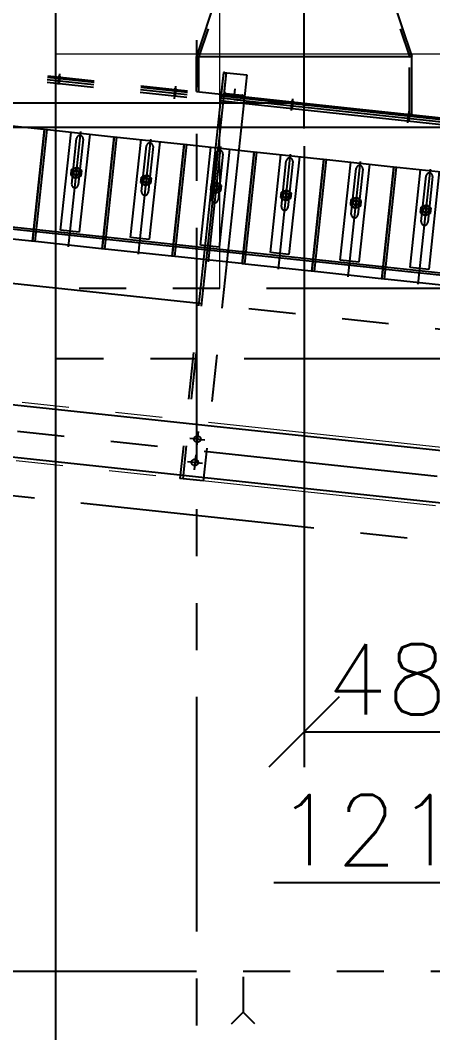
# Model space of a CAD drawing. Header units: inches. Extents: x 0 to 157513, y -28488 to 35640.
# Drawn here: x 18959 to 19839, y 15878 to 18036 of the extents above; entities that cross this region are included whole.
import ezdxf

# ---------------------------------------------------------------- set-up
doc = ezdxf.new("R2010")
doc.units = ezdxf.units.IN
doc.header["$LTSCALE"] = 400
doc.header["$MEASUREMENT"] = 0
for name, pattern in [('CENTER', [2, 1.25, -0.25, 0.25, -0.25]), ('CONTINOUS', [0]), ('DASHED2', [0.375, 0.25, -0.125]), ('HIDDEN', [9.525, 6.35, -3.175]), ('HIDDEN2', [4.7625, 3.175, -1.5875]), ('PHANTOM', [2.5, 1.25, -0.25, 0.25, -0.25, 0.25, -0.25])]:
    doc.linetypes.add(name, pattern=pattern)
for name, color, linetype in [('BF', 8, 'PHANTOM'), ('cen', 1, 'CENTER'), ('hid', 3, 'HIDDEN2')]:
    doc.layers.add(name, color=color, linetype=linetype)
doc.styles.add('ROMANS', font='romans')
doc.dimstyles.new('SAM2 60 SC', dxfattribs={"dimscale": 60, "dimtxt": 2.5, "dimasz": 2.5, "dimexe": 1.25, "dimexo": 0.625, "dimtad": 1, "dimtoh": 1, "dimdec": 0, "dimdsep": 46, "dimtxsty": 'ROMANS', "dimblk": 'OBLIQUE', "dimcen": 2.5, "dimclrd": 1, "dimclre": 1, "dimclrt": 256, "dimadec": 0, "dimazin": 2, "dimtfac": 1, "dimtdec": 0, "dimtofl": 0, "dimtmove": 0, "dimatfit": 3, "dimfxl": 1, "dimtolj": 1, "dimtzin": 0, "dimarcsym": 1})

# ---------------------------------------------------------------- blocks, each defined once
blk = doc.blocks.new('611bf4strgesv')
at = {"layer": 'BF', "linetype": 'CONTINOUS'}
h = blk.add_hatch(color=256, dxfattribs=at)
h.dxf.hatch_style = 1
h.paths.add_polyline_path([(-12807.6, 26824.8), (-12807, 26830.8), (-12803.7, 26830.4), (-12804.4, 26824.5)])
h = blk.add_hatch(color=256, dxfattribs=at)
h.dxf.hatch_style = 1
h.paths.add_polyline_path([(-12806.9, 26831), (-12806.4, 26836), (-12803.2, 26835.6), (-12803.7, 26830.6)])
h = blk.add_hatch(color=256, dxfattribs=at)
h.dxf.hatch_style = 1
h.paths.add_polyline_path([(-12806.4, 26836), (-12805.8, 26841.9), (-12802.5, 26841.6), (-12803.2, 26835.6)])
h = blk.add_hatch(color=256, dxfattribs=at)
h.dxf.hatch_style = 1
h.paths.add_polyline_path([(-12804.4, 26824.5), (-12803.7, 26830.4), (-12800.3, 26830.1), (-12801, 26824.1)])
h = blk.add_hatch(color=256, dxfattribs=at)
h.dxf.hatch_style = 1
h.paths.add_polyline_path([(-12803.7, 26830.6), (-12803.2, 26835.6), (-12799.8, 26835.2), (-12800.3, 26830.3)])
h = blk.add_hatch(color=256, dxfattribs=at)
h.dxf.hatch_style = 1
h.paths.add_polyline_path([(-12803.2, 26835.6), (-12802.5, 26841.6), (-12799.2, 26841.2), (-12799.8, 26835.2)])
h = blk.add_hatch(color=256, dxfattribs=at)
h.dxf.hatch_style = 1
h.paths.add_polyline_path([(-12560, 26798.3), (-12559.4, 26804.3), (-12556.1, 26803.9), (-12556.8, 26797.9)])
h = blk.add_hatch(color=256, dxfattribs=at)
h.dxf.hatch_style = 1
h.paths.add_polyline_path([(-12559.4, 26804.4), (-12558.8, 26809.4), (-12555.6, 26809.1), (-12556.1, 26804.1)])
h = blk.add_hatch(color=256, dxfattribs=at)
h.dxf.hatch_style = 1
h.paths.add_polyline_path([(-12558.8, 26809.4), (-12558.2, 26815.4), (-12554.9, 26815), (-12555.6, 26809.1)])
h = blk.add_hatch(color=256, dxfattribs=at)
h.dxf.hatch_style = 1
h.paths.add_polyline_path([(-12556.8, 26797.9), (-12556.1, 26803.9), (-12552.8, 26803.5), (-12553.4, 26797.6)])
h = blk.add_hatch(color=256, dxfattribs=at)
h.dxf.hatch_style = 1
h.paths.add_polyline_path([(-12556.1, 26804.1), (-12555.6, 26809.1), (-12552.2, 26808.7), (-12552.7, 26803.7)])
h = blk.add_hatch(color=256, dxfattribs=at)
h.dxf.hatch_style = 1
h.paths.add_polyline_path([(-12555.6, 26809.1), (-12554.9, 26815), (-12551.6, 26814.7), (-12552.2, 26808.7)])
h = blk.add_hatch(color=256, dxfattribs=at)
h.dxf.hatch_style = 1
h.paths.add_polyline_path([(-12309.8, 26777.7), (-12309.3, 26782.7), (-12306, 26782.3), (-12306.5, 26777.3)])
h = blk.add_hatch(color=256, dxfattribs=at)
h.dxf.hatch_style = 1
h.paths.add_polyline_path([(-12309.3, 26782.7), (-12308.6, 26788.6), (-12305.4, 26788.3), (-12306, 26782.3)])
h = blk.add_hatch(color=256, dxfattribs=at)
h.dxf.hatch_style = 1
h.paths.add_polyline_path([(-12306.5, 26777.3), (-12306, 26782.3), (-12302.6, 26782), (-12303.2, 26777)])
h = blk.add_hatch(color=256, dxfattribs=at)
h.dxf.hatch_style = 1
h.paths.add_polyline_path([(-12306, 26782.3), (-12305.4, 26788.3), (-12302, 26787.9), (-12302.6, 26782)])
h = blk.add_hatch(color=256, dxfattribs=at)
h.dxf.hatch_style = 1
h.paths.add_polyline_path([(-12310.4, 26771.5), (-12309.8, 26777.5), (-12306.6, 26777.2), (-12307.2, 26771.2)])
h = blk.add_hatch(color=256, dxfattribs=at)
h.dxf.hatch_style = 1
h.paths.add_polyline_path([(-12307.2, 26771.2), (-12306.6, 26777.2), (-12303.2, 26776.8), (-12303.8, 26770.8)])
h = blk.add_hatch(color=256, dxfattribs=at)
h.dxf.hatch_style = 1
h.paths.add_polyline_path([(-12060.7, 26756), (-12060, 26762), (-12056.8, 26761.6), (-12057.4, 26755.7)])
h = blk.add_hatch(color=256, dxfattribs=at)
h.dxf.hatch_style = 1
h.paths.add_polyline_path([(-12057.4, 26755.7), (-12056.8, 26761.6), (-12053.4, 26761.3), (-12054.1, 26755.3)])
h = blk.add_hatch(color=256, dxfattribs=at)
h.dxf.hatch_style = 1
h.paths.add_polyline_path([(-12061.9, 26744.9), (-12061.2, 26750.9), (-12058, 26750.5), (-12058.6, 26744.5)])
h = blk.add_hatch(color=256, dxfattribs=at)
h.dxf.hatch_style = 1
h.paths.add_polyline_path([(-12061.2, 26751), (-12060.7, 26756), (-12057.4, 26755.7), (-12058, 26750.7)])
h = blk.add_hatch(color=256, dxfattribs=at)
h.dxf.hatch_style = 1
h.paths.add_polyline_path([(-12058.6, 26744.5), (-12058, 26750.5), (-12054.6, 26750.1), (-12055.3, 26744.2)])
h = blk.add_hatch(color=256, dxfattribs=at)
h.dxf.hatch_style = 1
h.paths.add_polyline_path([(-12058, 26750.7), (-12057.4, 26755.7), (-12054.1, 26755.3), (-12054.6, 26750.3)])
at = {"layer": 'BF'}
for p, q in [((-12510.6, 31517.3, 405.4), (-12510.6, 23887.1, 405.4)), ((-13425.8, 26891.3, -84.3), (-9950.4, 26518.8, -84.3)), ((-13425.1, 26897.2, -84.3), (-9936.4, 26523.3, -84.3)), ((-13424.6, 26902.2, 2574.4), (-9894.8, 26523.9, 2574.4)), ((-13424.3, 26905.3, 2574.4), (-9894.5, 26527, 2574.4)), ((-12452.8, 26848.3, 1719.2), (-12545.6, 25982.9, 742.2)), ((-12446.8, 26847.7, 1782.7), (-12539.6, 25982.2, -951)), ((-12452.8, 26848.3, 79.4), (-12403.1, 26843, 79.4)), ((-12403.1, 26843, 1756.5), (-12495.9, 25977.5, -897.6)), ((-12428.4, 26813.2, 79.4), (-12430.3, 26795.6, 79.4)), ((-12032.1, 26753.3, 2574.4), (-12394.4, 26791.4, 2574.4)), ((-12984.1, 26743.2, 609.4), (-12829.9, 26726.6, 609.4)), ((-12860.5, 26488.5, 609.4), (-12834.9, 26727.2, 609.4)), ((-12829.9, 26726.6, 609.4), (-12855.5, 26488, 609.4)), ((-12829.9, 26726.6, 609.4), (-12855.5, 26488, 609.4)), ((-12829.9, 26726.6, 609.4), (-12855.5, 26488, 609.4)), ((-12834.9, 26727.2, 609.4), (-12680.8, 26710.7, 609.4)), ((-12757.5, 26722.2, 609.4), (-12783.8, 26477, 609.4)), ((-8520.8, 25928.6, 405), (-15765.3, 26705.1, 405)), ((-12776.5, 26610.3, 609.4), (-12766.1, 26707.7, 609.4)), ((-12752.2, 26706.2, 609.4), (-12762.6, 26608.8, 609.4)), ((-12758.4, 26713.9, 609.4), (-12758.4, 26713.9, 609.4)), ((-12711.3, 26472.6, 609.4), (-12685.8, 26711.2, 609.4)), ((-12680.8, 26710.7, 609.4), (-12706.4, 26472, 609.4)), ((-12680.8, 26710.7, 609.4), (-12706.4, 26472, 609.4)), ((-12685.8, 26711.2, 609.4), (-12531.6, 26694.7, 609.4)), ((-12608.3, 26706.2, 609.4), (-12634.6, 26461, 609.4)), ((-12609.2, 26698, 609.4), (-12609.2, 26698, 609.4)), ((-12562.2, 26456.6, 609.4), (-12536.6, 26695.2, 609.4)), ((-12531.6, 26694.7, 609.4), (-12557.2, 26456, 609.4)), ((-12531.6, 26694.7, 609.4), (-12557.2, 26456, 609.4)), ((-12536.6, 26695.2, 609.4), (-12382.5, 26678.7, 609.4)), ((-12627.4, 26594.3, 609.4), (-12616.9, 26691.7, 609.4)), ((-12603, 26690.3, 609.4), (-12613.5, 26592.8, 609.4)), ((-12459.2, 26690.3, 609.4), (-12485.5, 26445, 609.4)), ((-12478.2, 26578.3, 609.4), (-12467.8, 26675.8, 609.4)), ((-12453.9, 26674.3, 609.4), (-12464.3, 26576.8, 609.4)), ((-12460.1, 26682, 609.4), (-12460.1, 26682, 609.4)), ((-12413, 26440.6, 609.4), (-12387.5, 26679.2, 609.4)), ((-12382.5, 26678.7, 609.4), (-12408.1, 26440.1, 609.4)), ((-12382.5, 26678.7, 609.4), (-12408.1, 26440.1, 609.4)), ((-12387.5, 26679.2, 609.4), (-12233.4, 26662.7, 609.4)), ((-12310.1, 26674.3, 609.4), (-12336.3, 26429, 609.4)), ((-12329.1, 26562.3, 609.4), (-12318.6, 26659.8, 609.4)), ((-12304.7, 26658.3, 609.4), (-12315.2, 26560.8, 609.4)), ((-12310.9, 26666, 609.4), (-12310.9, 26666, 609.4)), ((-12263.9, 26424.6, 609.4), (-12238.3, 26663.2, 609.4)), ((-12233.4, 26662.7, 609.4), (-12258.9, 26424.1, 609.4)), ((-12233.4, 26662.7, 609.4), (-12258.9, 26424.1, 609.4)), ((-12238.3, 26663.2, 609.4), (-12084.2, 26646.7, 609.4)), ((-12160.9, 26658.3, 609.4), (-12187.2, 26413, 609.4)), ((-12777.9, 26629.5, 609.4), (-12776.6, 26641.5, 609.4)), ((-12776.6, 26641.5, 609.4), (-12765.6, 26646.3, 609.4)), ((-12765.6, 26646.3, 609.4), (-12755.9, 26639.3, 609.4)), ((-12755.9, 26639.3, 609.4), (-12757.2, 26627.3, 609.4)), ((-12627.5, 26625.5, 609.4), (-12616.5, 26630.3, 609.4)), ((-12616.5, 26630.3, 609.4), (-12606.8, 26623.3, 609.4)), ((-12179.9, 26546.3, 609.4), (-12169.5, 26643.8, 609.4)), ((-12155.6, 26642.3, 609.4), (-12166, 26544.9, 609.4)), ((-12161.8, 26650, 609.4), (-12161.8, 26650, 609.4)), ((-12114.8, 26408.6, 609.4), (-12089.2, 26647.2, 609.4)), ((-12084.2, 26646.7, 609.4), (-12109.8, 26408.1, 609.4)), ((-12084.2, 26646.7, 609.4), (-12109.8, 26408.1, 609.4)), ((-12089.2, 26647.2, 609.4), (-11935.1, 26630.7, 609.4)), ((-12011.8, 26642.3, 609.4), (-12038.1, 26397, 609.4)), ((-12012.7, 26634, 609.4), (-12012.7, 26634, 609.4)), ((-12768.2, 26622.5, 609.4), (-12777.9, 26629.5, 609.4)), ((-12757.2, 26627.3, 609.4), (-12768.2, 26622.5, 609.4)), ((-12628.7, 26613.6, 609.4), (-12627.5, 26625.5, 609.4)), ((-12619, 26606.5, 609.4), (-12628.7, 26613.6, 609.4)), ((-12608.1, 26611.3, 609.4), (-12619, 26606.5, 609.4)), ((-12606.8, 26623.3, 609.4), (-12608.1, 26611.3, 609.4)), ((-12479.6, 26597.6, 609.4), (-12478.3, 26609.5, 609.4)), ((-12478.3, 26609.5, 609.4), (-12467.3, 26614.4, 609.4)), ((-12467.3, 26614.4, 609.4), (-12457.6, 26607.3, 609.4)), ((-12030.8, 26530.4, 609.4), (-12020.4, 26627.8, 609.4)), ((-12006.4, 26626.3, 609.4), (-12016.9, 26528.9, 609.4)), ((-12770.3, 26602.6, 609.4), (-12770.3, 26602.6, 609.4)), ((-12621.2, 26586.6, 609.4), (-12621.2, 26586.6, 609.4)), ((-12469.9, 26590.5, 609.4), (-12479.6, 26597.6, 609.4)), ((-12458.9, 26595.4, 609.4), (-12469.9, 26590.5, 609.4)), ((-12457.6, 26607.3, 609.4), (-12458.9, 26595.4, 609.4)), ((-12330.4, 26581.6, 609.4), (-12329.2, 26593.5, 609.4)), ((-12329.2, 26593.5, 609.4), (-12318.2, 26598.4, 609.4)), ((-12318.2, 26598.4, 609.4), (-12308.5, 26591.3, 609.4)), ((-12308.5, 26591.3, 609.4), (-12309.8, 26579.4, 609.4)), ((-12472, 26570.6, 609.4), (-12472, 26570.6, 609.4)), ((-12320.7, 26574.5, 609.4), (-12330.4, 26581.6, 609.4)), ((-12309.8, 26579.4, 609.4), (-12320.7, 26574.5, 609.4)), ((-12181.3, 26565.6, 609.4), (-12180, 26577.5, 609.4)), ((-12171.6, 26558.5, 609.4), (-12181.3, 26565.6, 609.4)), ((-12180, 26577.5, 609.4), (-12169, 26582.4, 609.4)), ((-12169, 26582.4, 609.4), (-12159.4, 26575.3, 609.4)), ((-12159.4, 26575.3, 609.4), (-12160.6, 26563.4, 609.4)), ((-12030.9, 26561.5, 609.4), (-12019.9, 26566.4, 609.4)), ((-12019.9, 26566.4, 609.4), (-12010.2, 26559.3, 609.4)), ((-12322.9, 26554.6, 609.4), (-12322.9, 26554.6, 609.4)), ((-12160.6, 26563.4, 609.4), (-12171.6, 26558.5, 609.4)), ((-12032.1, 26549.6, 609.4), (-12030.9, 26561.5, 609.4)), ((-12022.5, 26542.5, 609.4), (-12032.1, 26549.6, 609.4)), ((-12011.5, 26547.4, 609.4), (-12022.5, 26542.5, 609.4)), ((-12010.2, 26559.3, 609.4), (-12011.5, 26547.4, 609.4)), ((-12173.7, 26538.6, 609.4), (-12173.7, 26538.6, 609.4)), ((-12024.6, 26522.7, 609.4), (-12024.6, 26522.7, 609.4)), ((-12855.5, 26488, 609.4), (-13009.6, 26504.5, 609.4)), ((-12706.4, 26472, 609.4), (-12860.5, 26488.5, 609.4)), ((-12557.2, 26456, 609.4), (-12711.3, 26472.6, 609.4)), ((-12408.1, 26440.1, 609.4), (-12562.2, 26456.6, 609.4)), ((-12258.9, 26424.1, 609.4), (-12413, 26440.6, 609.4)), ((-12109.8, 26408.1, 609.4), (-12263.9, 26424.6, 609.4)), ((-11960.6, 26392.1, 609.4), (-12114.8, 26408.6, 609.4)), ((-8019.8, 25560.6, 575.3), (-15731.9, 26387.3, 575.3)), ((-11860.6, 26387.6, 405.4), (-12810.6, 26387.6, 405.4)), ((-10271, 25663.6, 405), (-15717.2, 26247.4, 405)), ((-11908.7, 26237.6, 405.4), (-12810.6, 26237.6, 405.4)), ((-12495.9, 25977.6, -244.6), (-12545.6, 25982.9, 1395.2)), ((-13010.6, 24932.6, 405.4), (-6610.6, 24932.6, 405.4))]:
    blk.add_line(p, q, dxfattribs=at)
at = {"layer": 'BF', "linetype": 'CENTER', "ltscale": 20}
blk.add_line((-12810.6, 23887.1, 405.4), (-12810.6, 31317.6, 405.4), dxfattribs=at)
at = {"layer": 'BF', "linetype": 'CENTER', "lineweight": 9, "ltscale": 10}
for p, q in [((-12460.6, 26387.6, 405.4), (-12460.6, 27387.6, 405.4)), ((-11860.6, 26887.6, 405.4), (-12810.6, 26887.6, 405.4))]:
    blk.add_line(p, q, dxfattribs=at)
at = {"layer": 'BF', "linetype": 'CENTER'}
for p, q in [((-12804.5, 26822.8, 594.8), (-12802.1, 26845.7, 594.8)), ((-12557.4, 26791.9, 594.8), (-12554.5, 26819.1, 594.8)), ((-12307.6, 26767.3, 594.8), (-12304.9, 26792.4, 594.8)), ((-12059, 26741, 594.8), (-12056.4, 26765.8, 594.8))]:
    blk.add_line(p, q, dxfattribs=at)
at = {"layer": 'BF', "ltscale": 25}
for p, q in [((-12452.8, 26848.3, 79.4), (-12458.1, 26798.6, 79.4)), ((-12451.8, 26848.2, 79.4), (-12452.8, 26848.3, 79.4)), ((-12447.4, 26842.7, 79.4), (-12451, 26808.9, 79.4)), ((-12446.6, 26803.4, 79.4), (-12412.7, 26799.8, 79.4)), ((-12409.6, 26782.4, -1637.6), (-12459.3, 26787.7, -1637.6)), ((-12409, 26788.3, -1637.6), (-12458.7, 26793.6, -1637.6)), ((-12458.1, 26798.6, 79.4), (-12408.4, 26793.3, 79.4)), ((-12408.4, 26793.3, 79.4), (-12408.3, 26794.3, 79.4)), ((-12506.7, 26083, -2089.6), (-12510.2, 26050.8, -2089.6)), ((-12524.5, 26068.6, 575.3), (-12492.4, 26065.2, 575.3)), ((-12512, 26033.2, -2089.6), (-12515.5, 26001.1, -2089.6)), ((-12529.8, 26018.9, 575.3), (-12497.7, 26015.5, 575.3))]:
    blk.add_line(p, q, dxfattribs=at)
at = {"layer": 'BF', "linetype": 'HIDDEN', "ltscale": 15}
for p, q in [((-12834.9, 26727.2, 609.4), (-12860.5, 26488.5, 609.4)), ((-12800.1, 26512.2, 609.4), (-12777.7, 26721, 609.4)), ((-12738, 26716.8, 609.4), (-12760.3, 26508, 609.4)), ((-12685.8, 26711.2, 609.4), (-12711.3, 26472.6, 609.4)), ((-12651, 26496.3, 609.4), (-12628.6, 26705.1, 609.4)), ((-12588.8, 26700.8, 609.4), (-12611.2, 26492, 609.4)), ((-12536.6, 26695.2, 609.4), (-12562.2, 26456.6, 609.4)), ((-12501.8, 26480.3, 609.4), (-12479.4, 26689.1, 609.4)), ((-12439.7, 26684.8, 609.4), (-12462.1, 26476, 609.4)), ((-12387.5, 26679.2, 609.4), (-12413, 26440.6, 609.4)), ((-12352.7, 26464.3, 609.4), (-12330.3, 26673.1, 609.4)), ((-12290.5, 26668.8, 609.4), (-12312.9, 26460, 609.4)), ((-12238.3, 26663.2, 609.4), (-12263.9, 26424.6, 609.4)), ((-12203.5, 26448.3, 609.4), (-12181.1, 26657.1, 609.4)), ((-12141.4, 26652.8, 609.4), (-12163.8, 26444, 609.4)), ((-12089.2, 26647.2, 609.4), (-12114.8, 26408.6, 609.4)), ((-12054.4, 26432.3, 609.4), (-12032, 26641.1, 609.4)), ((-11992.2, 26636.9, 609.4), (-12014.6, 26428, 609.4)), ((-13007.3, 26526, 594.8), (-12853.2, 26509.4, 594.8)), ((-12858.2, 26510, 594.8), (-12704.1, 26493.5, 594.8)), ((-12760.3, 26508, 609.4), (-12800.1, 26512.2, 609.4)), ((-12709, 26494, 594.8), (-12554.9, 26477.5, 594.8)), ((-12611.2, 26492, 609.4), (-12651, 26496.3, 609.4)), ((-12462.1, 26476, 609.4), (-12501.8, 26480.3, 609.4)), ((-12559.9, 26478, 594.8), (-12405.8, 26461.5, 594.8)), ((-12410.7, 26462, 594.8), (-12256.6, 26445.5, 594.8)), ((-12312.9, 26460, 609.4), (-12352.7, 26464.3, 609.4)), ((-12261.6, 26446, 594.8), (-12107.5, 26429.5, 594.8)), ((-12163.8, 26444, 609.4), (-12203.5, 26448.3, 609.4)), ((-12112.5, 26430, 594.8), (-11958.3, 26413.5, 594.8)), ((-12014.6, 26428, 609.4), (-12054.4, 26432.3, 609.4))]:
    blk.add_line(p, q, dxfattribs=at)
at = {"layer": 'BF', "linetype": 'HIDDEN', "ltscale": 25}
blk.add_line((-13459.3, 26578.9, 609.4), (-11962.8, 26418.5, 609.4), dxfattribs=at)
at = {"layer": 'BF', "lineweight": 5}
for p, q in [((-9004.3, 25729, 405), (-13427.1, 26203.1, 405)), ((-9017.4, 25604.7, 405), (-13440.4, 26078.8, 405))]:
    blk.add_line(p, q, dxfattribs=at)
at = {"layer": 'BF', "ltscale": 20}
for p, q in [((-9005.1, 25722.1, 405), (-13427.9, 26196.1, 405)), ((-9016.7, 25611.7, 405), (-13439.7, 26085.8, 405))]:
    blk.add_line(p, q, dxfattribs=at)
at = {"layer": 'BF', "ltscale": 200}
for p in [(-12410.6, 24920.6, 404.8), (-12435.6, 24820.6, 404.8), (-12385.6, 24820.6, 404.8)]:
    blk.add_line(p, (-12410.6, 24845.6, 404.8), dxfattribs=at)
at = {"layer": 'BF'}
for centre, radius in [((-12766.9, 26634.4, 609.4), 10.4), ((-12766.9, 26634.4, 609.4), 6), ((-12766.9, 26634.4, 609.4), 5), ((-12617.8, 26618.4, 609.4), 10.4), ((-12617.8, 26618.4, 609.4), 6), ((-12617.8, 26618.4, 609.4), 5), ((-12468.6, 26602.4, 609.4), 10.4), ((-12468.6, 26602.4, 609.4), 6), ((-12468.6, 26602.4, 609.4), 5), ((-12319.5, 26586.4, 609.4), 10.4), ((-12319.5, 26586.4, 609.4), 6), ((-12319.5, 26586.4, 609.4), 5), ((-12170.3, 26570.5, 609.4), 10.4), ((-12170.3, 26570.5, 609.4), 6), ((-12170.3, 26570.5, 609.4), 5), ((-12021.2, 26554.5, 609.4), 10.4), ((-12021.2, 26554.5, 609.4), 6), ((-12021.2, 26554.5, 609.4), 5), ((-12508.4, 26066.9, 575.3), 7), ((-12513.8, 26017.2, 575.3), 7)]:
    blk.add_circle(centre, radius, dxfattribs=at)
at = {"layer": 'BF', "ltscale": 25}
for centre, start, end in [((-12452.3, 26843.3, 79.4), 353.8819, 83.8819), ((-12446, 26808.4, 79.4), 173.8819, 263.8819), ((-12413.3, 26794.8, 79.4), 353.8819, 83.8819)]:
    blk.add_arc(centre, 5, start, end, dxfattribs=at)
at = {"layer": 'BF'}
for centre, start, end in [((-12759.1, 26707, 609.4), 83.8819, 173.8819), ((-12759.1, 26707, 609.4), 353.8819, 83.8819), ((-12610, 26691, 609.4), 83.8819, 173.8819), ((-12610, 26691, 609.4), 353.8819, 83.8819), ((-12460.8, 26675, 609.4), 83.8819, 173.8819), ((-12460.8, 26675, 609.4), 353.8819, 83.8819), ((-12311.7, 26659, 609.4), 83.8819, 173.8819), ((-12311.7, 26659, 609.4), 353.8819, 83.8819), ((-12162.5, 26643, 609.4), 83.8819, 173.8819), ((-12162.5, 26643, 609.4), 353.8819, 83.8819), ((-12013.4, 26627.1, 609.4), 83.8819, 173.8819), ((-12013.4, 26627.1, 609.4), 353.8819, 83.8819), ((-12769.6, 26609.5, 609.4), 173.8819, 263.8819), ((-12769.6, 26609.5, 609.4), 263.8819, 353.8819), ((-12620.4, 26593.6, 609.4), 173.8819, 263.8819), ((-12620.4, 26593.6, 609.4), 263.8819, 353.8819), ((-12471.3, 26577.6, 609.4), 173.8819, 263.8819), ((-12471.3, 26577.6, 609.4), 263.8819, 353.8819), ((-12322.1, 26561.6, 609.4), 173.8819, 263.8819), ((-12322.1, 26561.6, 609.4), 263.8819, 353.8819), ((-12173, 26545.6, 609.4), 173.8819, 263.8819), ((-12173, 26545.6, 609.4), 263.8819, 353.8819), ((-12023.8, 26529.6, 609.4), 173.8819, 263.8819), ((-12023.8, 26529.6, 609.4), 263.8819, 353.8819)]:
    blk.add_arc(centre, 7, start, end, dxfattribs=at)
blk = doc.blocks.new('_OBLIQUE')
at = {"color": 0, "linetype": 'ByBlock'}
blk.add_line((-0.5, -0.5), (0.5, 0.5), dxfattribs=at)
blk = doc.blocks.new('*D69')
at = {"color": 1, "lineweight": -2}
for p, q in [((20167.6, 18335.5), (20167.6, 16122.6)), ((20046.7, 17766.5), (20046.7, 16122.6)), ((20046.7, 16197.6), (19500.3, 16197.6)), ((20167.6, 16197.6), (20046.7, 16197.6))]:
    blk.add_line(p, q, dxfattribs=at)
at = {"layer": 'Defpoints', "color": 0}
for p in [(20167.6, 18373, 23.4), (20046.7, 17804, 23.4), (20046.7, 16197.6)]:
    blk.add_point(p, dxfattribs=at)
at = {"color": 1, "lineweight": -2, "xscale": 150, "yscale": 150, "zscale": 150, "rotation": 180}
blk.add_blockref('_OBLIQUE', (20046.7, 16197.6), dxfattribs=at)
at = {"color": 1, "lineweight": -2, "xscale": 150, "yscale": 150, "zscale": 150}
blk.add_blockref('_OBLIQUE', (20167.6, 16197.6), dxfattribs=at)
at = {"insert": (19698.5, 16310.1), "char_height": 150, "attachment_point": 5, "style": 'ROMANS'}
blk.add_mtext('\\A1;121', dxfattribs=at)
blk = doc.blocks.new('*D70')
at = {"color": 1, "lineweight": -2}
for p, q in [((19564.7, 17767.7), (19564.7, 16443.9)), ((20046.7, 17766.5), (20046.7, 16443.9)), ((20046.7, 16518.9), (19564.7, 16518.9))]:
    blk.add_line(p, q, dxfattribs=at)
at = {"layer": 'Defpoints', "color": 0}
for p in [(19564.7, 17805.2, 23.4), (20046.7, 17804, 23.4), (19564.7, 16518.9)]:
    blk.add_point(p, dxfattribs=at)
at = {"color": 1, "lineweight": -2, "xscale": 150, "yscale": 150, "zscale": 150, "rotation": 180}
blk.add_blockref('_OBLIQUE', (19564.7, 16518.9), dxfattribs=at)
at = {"color": 1, "lineweight": -2, "xscale": 150, "yscale": 150, "zscale": 150}
blk.add_blockref('_OBLIQUE', (20046.7, 16518.9), dxfattribs=at)
at = {"insert": (19805.7, 16631.4), "char_height": 150, "attachment_point": 5, "style": 'ROMANS'}
blk.add_mtext('\\A1;482', dxfattribs=at)
blk = doc.blocks.new('*D77')
at = {"color": 1, "lineweight": -2}
for p, q in [((18063.8, 17859.3), (18063.8, 18009.3)), ((19527.2, 17859.3), (17988.8, 17859.3)), ((20010, 17807.8), (17988.8, 17807.8)), ((18063.8, 17807.8), (18063.8, 17507.8)), ((18063.8, 17507.8), (17783.4, 17507.8))]:
    blk.add_line(p, q, dxfattribs=at)
at = {"layer": 'Defpoints', "color": 0}
for p in [(19564.7, 17859.3, 23.4), (18063.8, 17807.8), (20047.5, 17807.8, 23.4)]:
    blk.add_point(p, dxfattribs=at)
at = {"color": 1, "lineweight": -2, "xscale": 150, "yscale": 150, "zscale": 150}
for p, rotation in [((18063.8, 17859.3), 270), ((18063.8, 17807.8), 90)]:
    blk.add_blockref('_OBLIQUE', p, dxfattribs=dict(at, rotation=rotation))
at = {"insert": (17904.8, 17620.3), "char_height": 150, "attachment_point": 5, "style": 'ROMANS'}
blk.add_mtext('\\A1;52', dxfattribs=at)
blk = doc.blocks.new('*D78')
at = {"color": 1, "lineweight": -2}
for p, q in [((19527.2, 24424.5), (17258, 24424.5)), ((17333, 24424.5), (17333, 17859.3)), ((19527.2, 17859.3), (17258, 17859.3))]:
    blk.add_line(p, q, dxfattribs=at)
at = {"layer": 'Defpoints', "color": 0}
for p in [(19564.7, 24424.5, 23.4), (17333, 17859.3), (19564.7, 17859.3, 23.4)]:
    blk.add_point(p, dxfattribs=at)
at = {"color": 1, "lineweight": -2, "xscale": 150, "yscale": 150, "zscale": 150}
for p, rotation in [((17333, 24424.5), 90), ((17333, 17859.3), 270)]:
    blk.add_blockref('_OBLIQUE', p, dxfattribs=dict(at, rotation=rotation))
at = {"insert": (17220.5, 21141.9), "char_height": 150, "attachment_point": 5, "rotation": 90, "style": 'ROMANS'}
blk.add_mtext('\\A1;6565', dxfattribs=at)
blk = doc.blocks.new('*D339')
at = {"color": 1, "lineweight": -2}
for p, q in [((19527.2, 17859.3), (17258, 17859.3)), ((17333, 17859.3), (17333, 16009.2)), ((18797.2, 16009.2), (17258, 16009.2))]:
    blk.add_line(p, q, dxfattribs=at)
at = {"layer": 'Defpoints', "color": 0}
for p in [(19564.7, 17859.3, 23.4), (17333, 16009.2), (18834.7, 16009.2, 33)]:
    blk.add_point(p, dxfattribs=at)
at = {"color": 1, "lineweight": -2, "xscale": 150, "yscale": 150, "zscale": 150}
for p, rotation in [((17333, 17859.3), 90), ((17333, 16009.2), 270)]:
    blk.add_blockref('_OBLIQUE', p, dxfattribs=dict(at, rotation=rotation))
at = {"insert": (17220.5, 16934.3), "char_height": 150, "attachment_point": 5, "rotation": 90, "style": 'ROMANS'}
blk.add_mtext('\\A1;1850', dxfattribs=at)

msp = doc.modelspace()

# ---------------------------------------------------------------- linework, layer by layer
at = {"ltscale": 10}
for p, q in [((19402.7, 18161.7, 23.4), (19334.7, 17958.7, 23.4)), ((19726.7, 18161.7, 23.4), (19794.7, 17958.7, 23.4)), ((19334.7, 17884, 23.4), (19334.7, 17958.7, 23.4)), ((19334.7, 17958.7, 23.4), (19794.7, 17958.7, 23.4)), ((19794.7, 17834.7, 23.4), (19794.7, 17958.7, 23.4))]:
    msp.add_line(p, q, dxfattribs=at)
msp.add_line((19334.7, 17884, 23.4), (19794.7, 17834.7, 23.4))
at = {"layer": 'cen', "ltscale": 0.5}
msp.add_line((19564.7, 17805.2, 23.4), (19564.7, 24424.5, 23.4), dxfattribs=at)
at = {"layer": 'hid', "linetype": 'DASHED2'}
for p, q in [((19407.5, 18160.1, 23.4), (19339.5, 17957.1, 23.4)), ((19722, 18160.1, 23.4), (19790, 17957.1, 23.4)), ((19339.7, 17883.4, 23.4), (19339.7, 17958.7, 23.4)), ((19789.7, 17835.2, 23.4), (19789.7, 17958.7, 23.4))]:
    msp.add_line(p, q, dxfattribs=at)

# ---------------------------------------------------------------- block references
msp.add_blockref('611bf4strgesv', (31845.3, -8923.4, -372.4))

# ---------------------------------------------------------------- dimensions: what is measured, and where the dimension line sits
for base, p1, p2, picture, middle in [((17333, 17859.3), (19564.7, 24424.5, 23.4), (19564.7, 17859.3, 23.4), '*D78', (17220.5, 21141.9)), ((18063.764, 17807.7638), (19564.7176, 17859.3322, 23.4323), (20047.4957, 17807.7638, 23.4323), '*D77', (17904.8354, 17620.2638))]:
    dim = msp.add_linear_dim(base=base, p1=p1, p2=p2, angle=90, dimstyle='SAM2 60 SC')
    dim.commit()
    dim.dimension.update_dxf_attribs({"geometry": picture, "text_midpoint": middle})
for base, p1, p2, picture, middle in [((20046.7, 16197.6), (20167.6, 18373, 23.4), (20046.7, 17804, 23.4), '*D69', (19698.5, 16310.1)), ((19564.7, 16518.9), (20046.7, 17804, 23.4), (19564.7, 17805.2, 23.4), '*D70', (19805.7, 16631.4))]:
    dim = msp.add_linear_dim(base=base, p1=p1, p2=p2, dimstyle='SAM2 60 SC')
    dim.commit()
    dim.dimension.update_dxf_attribs({"geometry": picture, "text_midpoint": middle})
dim = msp.add_linear_dim(base=(17333, 16009.2), p1=(19564.7, 17859.3, 23.4), p2=(18834.7, 16009.2, 33), angle=90, dimstyle='SAM2 60 SC', override={"dimtoh": 0})
dim.commit()
dim.dimension.update_dxf_attribs({"geometry": '*D339', "text_midpoint": (17220.5, 16934.3)})

doc.saveas('drawing.dxf')
